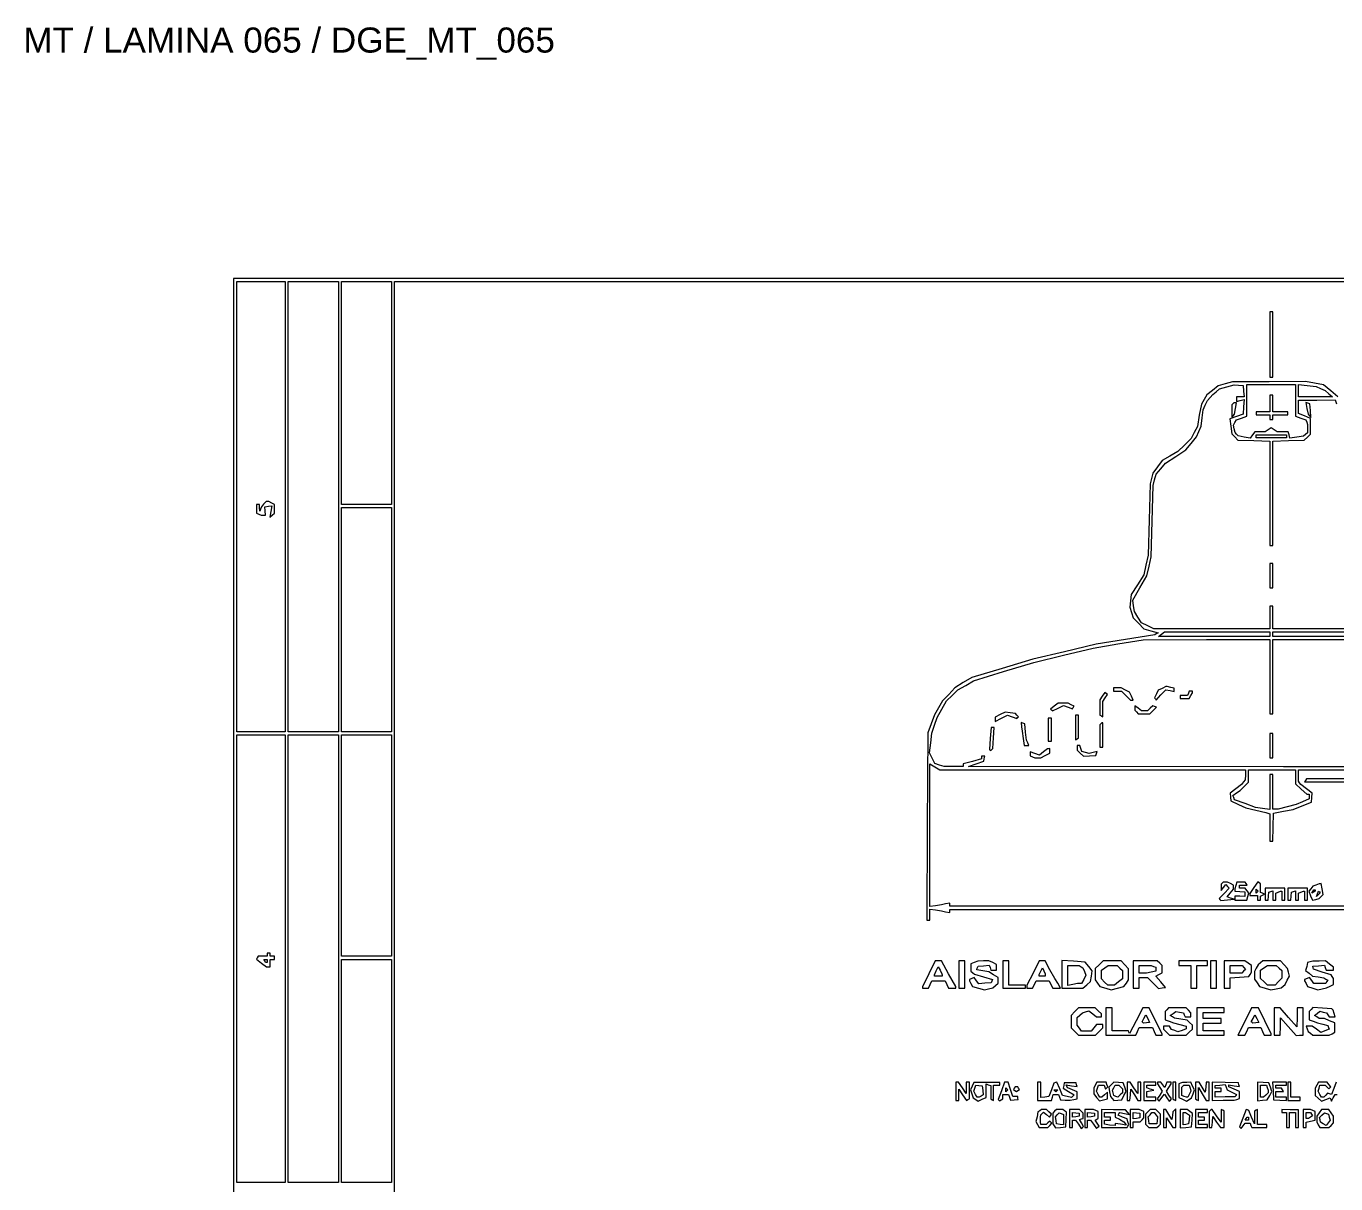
# Paper-space layout 'AN-07-DGE-065' of a CAD drawing. Header units: metres, sheet in millimetres. Extents: x 12 to 193, y 4 to 291.
# Drawn here: x 12.2 to 121.9, y 194.3 to 291.3 of the extents above; entities that cross this region are included whole.
import ezdxf

# ---------------------------------------------------------------- set-up
doc = ezdxf.new("R2010")
doc.units = ezdxf.units.M
doc.layers.add('DGE_CONTORNOS', color=7, linetype='Continuous', lineweight=0)
doc.layers.add('DGE_DATOS', color=7, linetype='Continuous', lineweight=0)
doc.styles.add('DGE_ARIAL', font='arial.ttf')

# ---------------------------------------------------------------- blocks, each defined once
blk = doc.blocks.new('LP_REF_DGE_MT_065')
at = {"layer": 'DGE_CONTORNOS'}
for points in [[(29.61, 147.69), (29.61, 25.26), (111.34, 25.26), (193.06, 25.26), (193.06, 147.69), (193.06, 270.12), (111.34, 270.12), (29.61, 270.12)], [(33.93, 251), (33.93, 232.14), (31.9, 232.14), (29.87, 232.14), (29.87, 251), (29.87, 269.86), (31.9, 269.86), (33.93, 269.86)], [(38.38, 251), (38.38, 232.14), (36.28, 232.14), (34.18, 232.14), (34.18, 251), (34.18, 269.86), (36.28, 269.86), (38.38, 269.86)], [(42.82, 260.53), (42.82, 251.19), (40.72, 251.19), (38.63, 251.19), (38.63, 260.53), (38.63, 269.86), (40.72, 269.86), (42.82, 269.86)], [(192.81, 164.01), (192.81, 58.15), (117.94, 58.15), (43.07, 58.15), (43.07, 164.01), (43.07, 269.86), (117.94, 269.86), (192.81, 269.86)], [(116.35, 264.59), (116.35, 261.86), (116.48, 261.86), (116.61, 261.86), (116.61, 264.59), (116.61, 267.32), (116.48, 267.32), (116.35, 267.32)], [(118.51, 259.9), (118.51, 258.58), (118.95, 258.43), (119.38, 258.29), (119.45, 258.1), (119.53, 257.9), (119.53, 257.55), (119.53, 257.19), (119.36, 257.05), (119.19, 256.91), (118.61, 256.83), (118.04, 256.75), (117.97, 257.02), (117.9, 257.29), (117.44, 257.29), (116.98, 257.29), (116.73, 257.45), (116.48, 257.6), (116.23, 257.45), (115.98, 257.29), (115.54, 257.29), (115.1, 257.29), (114.91, 257.02), (114.72, 256.75), (114.21, 256.84), (113.7, 256.93), (113.58, 257.08), (113.47, 257.22), (113.39, 257.53), (113.32, 257.84), (113.44, 258.06), (113.56, 258.28), (114, 258.43), (114.45, 258.58), (114.45, 259.9), (114.45, 261.23), (116.48, 261.23), (118.51, 261.23)], [(120.61, 260.9), (120.99, 260.73), (121.31, 260.47), (121.62, 260.21), (120.19, 260.21), (118.77, 260.21), (118.77, 260.73), (118.77, 261.25), (119.5, 261.16), (120.23, 261.07)], [(116.35, 259.64), (116.35, 258.94), (115.78, 258.94), (115.21, 258.94), (115.21, 258.81), (115.21, 258.69), (115.78, 258.69), (116.35, 258.69), (116.35, 258.49), (116.35, 258.3), (116.48, 258.3), (116.61, 258.3), (116.61, 258.49), (116.61, 258.69), (117.24, 258.69), (117.88, 258.69), (117.88, 258.81), (117.88, 258.94), (117.24, 258.94), (116.61, 258.94), (116.61, 259.64), (116.61, 260.34), (116.48, 260.34), (116.35, 260.34)], [(113.26, 259.62), (113.18, 259.53), (113.18, 259.02), (113.18, 258.51), (113.29, 258.63), (113.4, 258.75), (113.49, 259.22), (113.57, 259.7), (113.46, 259.7), (113.35, 259.7)], [(119.47, 259.24), (119.56, 258.75), (119.68, 258.62), (119.8, 258.49), (119.76, 259.06), (119.72, 259.62), (119.55, 259.67), (119.38, 259.73)], [(117.75, 256.91), (117.75, 256.78), (116.48, 256.78), (115.21, 256.78), (115.21, 256.91), (115.21, 257.03), (116.48, 257.03), (117.75, 257.03)], [(32.12, 251.22), (31.93, 251), (31.86, 250.81), (31.79, 250.62), (31.78, 250.91), (31.77, 251.19), (31.64, 251.19), (31.52, 251.19), (31.52, 250.82), (31.52, 250.46), (31.72, 250.38), (31.92, 250.3), (32.1, 250.3), (32.29, 250.3), (32.25, 250.65), (32.22, 251), (32.52, 251.04), (32.82, 251.09), (32.73, 250.61), (32.64, 250.13), (32.84, 250.29), (33.04, 250.46), (33.04, 250.82), (33.04, 251.18), (32.8, 251.31), (32.55, 251.45), (32.43, 251.45), (32.32, 251.45)], [(42.82, 241.54), (42.82, 232.14), (40.72, 232.14), (38.63, 232.14), (38.63, 241.54), (38.63, 250.94), (40.72, 250.94), (42.82, 250.94)], [(116.35, 245.22), (116.35, 244.21), (116.48, 244.21), (116.61, 244.21), (116.61, 245.22), (116.61, 246.24), (116.48, 246.24), (116.35, 246.24)], [(116.35, 240.33), (116.35, 240.14), (111.69, 240.14), (107.03, 240.14), (107.28, 240.33), (107.53, 240.52), (111.94, 240.52), (116.35, 240.52)], [(125.68, 240.33), (125.93, 240.14), (121.27, 240.14), (116.61, 240.14), (116.61, 240.33), (116.61, 240.52), (121.02, 240.52), (125.43, 240.52)], [(103.27, 235.7), (103.27, 235.57), (103.6, 235.57), (103.93, 235.57), (104.31, 235.19), (104.69, 234.81), (104.8, 234.81), (104.92, 234.81), (104.77, 235.14), (104.62, 235.46), (104.27, 235.64), (103.92, 235.83), (103.6, 235.83), (103.27, 235.83)], [(107.34, 235.79), (107.02, 235.63), (106.87, 235.32), (106.72, 235.01), (106.78, 234.91), (106.84, 234.81), (107.25, 235.24), (107.66, 235.67), (108.01, 235.61), (108.35, 235.54), (108.35, 235.67), (108.35, 235.8), (108.07, 235.87), (107.78, 235.95), (107.72, 235.95), (107.65, 235.95)], [(102.33, 235.13), (102.13, 234.82), (102.13, 234.19), (102.13, 233.55), (102.26, 233.48), (102.38, 233.4), (102.38, 234.04), (102.38, 234.69), (102.58, 234.99), (102.78, 235.29), (102.66, 235.37), (102.54, 235.44)], [(109.54, 235.38), (109.47, 235.19), (109.16, 235.19), (108.86, 235.19), (108.86, 235.06), (108.86, 234.94), (109.24, 234.94), (109.61, 234.94), (109.74, 235.18), (109.88, 235.43), (109.88, 235.5), (109.88, 235.57), (109.75, 235.57), (109.61, 235.57)], [(93.78, 233.59), (93.37, 233.38), (93.37, 233.2), (93.37, 233.03), (93.89, 233.29), (94.41, 233.56), (94.8, 233.42), (95.19, 233.28), (95.25, 233.35), (95.32, 233.42), (95.19, 233.55), (95.06, 233.68), (94.63, 233.74), (94.19, 233.8)], [(98.32, 234.31), (98.01, 234.06), (98.08, 233.99), (98.16, 233.91), (98.63, 234.13), (99.09, 234.35), (99.47, 234.21), (99.84, 234.07), (99.91, 234.18), (99.98, 234.29), (99.73, 234.42), (99.48, 234.56), (99.06, 234.55), (98.64, 234.55)], [(105.05, 234.14), (105.05, 233.97), (105.2, 233.82), (105.35, 233.67), (105.84, 233.67), (106.32, 233.67), (106.6, 233.94), (106.88, 234.22), (106.72, 234.27), (106.56, 234.33), (106.33, 234.12), (106.11, 233.92), (105.86, 233.92), (105.61, 233.92), (105.33, 234.12), (105.05, 234.32)], [(92.95, 231.6), (92.88, 230.68), (92.93, 230.63), (92.99, 230.58), (93.08, 230.67), (93.17, 230.76), (93.22, 231.64), (93.27, 232.52), (93.14, 232.52), (93.02, 232.52)], [(95.58, 232.56), (95.64, 232.21), (95.72, 231.6), (95.79, 231), (95.99, 231), (96.19, 231), (96.1, 231.22), (96, 231.44), (95.92, 232.13), (95.84, 232.82), (95.69, 232.87), (95.53, 232.92)], [(97.81, 232.33), (97.81, 231.38), (97.94, 231.38), (98.07, 231.38), (98.07, 232.33), (98.07, 233.29), (97.94, 233.29), (97.81, 233.29)], [(100.1, 232.52), (100.1, 231.49), (100.22, 231.57), (100.35, 231.65), (100.35, 232.59), (100.35, 233.54), (100.22, 233.54), (100.1, 233.54)], [(102.21, 232.82), (102.13, 232.73), (102.13, 231.8), (102.13, 230.87), (102.26, 230.87), (102.38, 230.87), (102.38, 231.89), (102.38, 232.9), (102.34, 232.9), (102.3, 232.9)], [(33.93, 213.16), (33.93, 194.42), (31.9, 194.42), (29.87, 194.42), (29.87, 213.16), (29.87, 231.89), (31.9, 231.89), (33.93, 231.89)], [(38.38, 213.16), (38.38, 194.42), (36.28, 194.42), (34.18, 194.42), (34.18, 213.16), (34.18, 231.89), (36.28, 231.89), (38.38, 231.89)], [(42.82, 222.62), (42.82, 213.35), (40.72, 213.35), (38.63, 213.35), (38.63, 222.62), (38.63, 231.89), (40.72, 231.89), (42.82, 231.89)], [(116.35, 231), (116.35, 229.98), (116.48, 229.98), (116.61, 229.98), (116.61, 231), (116.61, 232.02), (116.48, 232.02), (116.35, 232.02)], [(97.41, 230.47), (97.07, 230.2), (96.68, 230.34), (96.29, 230.48), (96.29, 230.31), (96.29, 230.14), (96.49, 230.06), (96.69, 229.98), (96.94, 229.98), (97.19, 229.98), (97.56, 230.18), (97.94, 230.37), (97.94, 230.56), (97.94, 230.75), (97.84, 230.74), (97.75, 230.73)], [(100.22, 230.81), (100.22, 230.62), (100.49, 230.36), (100.75, 230.1), (101.27, 230.13), (101.79, 230.17), (101.85, 230.34), (101.9, 230.5), (101.57, 230.42), (101.24, 230.34), (100.93, 230.41), (100.62, 230.49), (100.54, 230.75), (100.46, 231), (100.34, 231), (100.22, 231)], [(118.51, 228.38), (118.51, 227.79), (118.98, 227.36), (119.45, 226.94), (119.55, 226.94), (119.66, 226.94), (119.66, 226.74), (119.66, 226.54), (119.11, 226.3), (118.56, 226.06), (117.81, 225.86), (117.06, 225.67), (116.83, 225.67), (116.61, 225.67), (116.61, 227.13), (116.61, 228.59), (116.48, 228.59), (116.35, 228.59), (116.35, 227.11), (116.35, 225.64), (115.76, 225.73), (115.16, 225.81), (114.29, 226.14), (113.41, 226.46), (113.34, 226.64), (113.27, 226.82), (113.57, 227.03), (113.88, 227.24), (114.23, 227.59), (114.58, 227.93), (114.58, 228.45), (114.58, 228.97), (116.54, 228.97), (118.51, 228.97)], [(112.37, 219.48), (112.29, 219.4), (112.29, 219.14), (112.3, 218.87), (112.48, 219.12), (112.67, 219.36), (112.82, 219.21), (112.97, 219.06), (112.55, 218.62), (112.12, 218.18), (112.19, 218.1), (112.26, 218.03), (112.82, 218.08), (113.37, 218.13), (113.08, 218.23), (112.8, 218.33), (113.05, 218.65), (113.31, 218.97), (113.31, 219.14), (113.31, 219.31), (113.06, 219.44), (112.81, 219.57), (112.64, 219.57), (112.46, 219.57)], [(113.51, 219.28), (113.44, 219), (113.43, 218.91), (113.43, 218.82), (113.84, 218.78), (114.26, 218.74), (114.26, 218.55), (114.26, 218.36), (113.84, 218.38), (113.43, 218.4), (113.43, 218.22), (113.43, 218.05), (113.94, 218.05), (114.44, 218.05), (114.52, 218.36), (114.6, 218.68), (114.45, 218.87), (114.29, 219.06), (114.05, 219.06), (113.81, 219.06), (113.81, 219.19), (113.81, 219.32), (114.14, 219.32), (114.46, 219.32), (114.38, 219.44), (114.31, 219.57), (113.95, 219.57), (113.59, 219.57)], [(115.03, 219.1), (114.7, 218.62), (114.7, 218.52), (114.7, 218.43), (115.02, 218.43), (115.34, 218.43), (115.34, 218.24), (115.34, 218.05), (115.46, 218.05), (115.59, 218.05), (115.59, 218.22), (115.59, 218.4), (115.75, 218.48), (115.91, 218.55), (115.75, 218.63), (115.59, 218.7), (115.59, 219.06), (115.59, 219.43), (115.47, 219.5), (115.35, 219.58)], [(120.22, 219.32), (119.96, 219.22), (119.79, 219.01), (119.62, 218.81), (119.78, 218.42), (119.94, 218.04), (120.21, 218.12), (120.48, 218.2), (120.66, 218.37), (120.83, 218.53), (120.75, 218.99), (120.66, 219.44), (120.57, 219.43), (120.48, 219.43)], [(115.29, 218.72), (115.21, 218.64), (115.21, 218.81), (115.21, 218.98), (115.29, 218.89), (115.38, 218.81)], [(115.97, 218.55), (115.97, 218.05), (116.09, 218.05), (116.21, 218.05), (116.25, 218.38), (116.29, 218.72), (116.45, 218.78), (116.61, 218.83), (116.61, 218.44), (116.61, 218.05), (116.73, 218.05), (116.86, 218.05), (116.86, 218.35), (116.86, 218.65), (117.06, 218.73), (117.26, 218.81), (117.32, 218.81), (117.37, 218.81), (117.37, 218.43), (117.37, 218.05), (117.5, 218.05), (117.62, 218.05), (117.62, 218.55), (117.62, 219.06), (116.8, 219.06), (115.97, 219.06)], [(117.88, 218.55), (117.88, 218.05), (118, 218.05), (118.11, 218.05), (118.15, 218.38), (118.19, 218.72), (118.35, 218.78), (118.51, 218.83), (118.51, 218.44), (118.51, 218.05), (118.64, 218.05), (118.77, 218.05), (118.77, 218.35), (118.77, 218.65), (118.97, 218.73), (119.17, 218.81), (119.22, 218.81), (119.27, 218.81), (119.27, 218.43), (119.27, 218.05), (119.4, 218.05), (119.53, 218.05), (119.53, 218.55), (119.53, 219.06), (118.7, 219.06), (117.88, 219.06)], [(120.16, 218.88), (120.16, 218.82), (120.02, 218.73), (119.87, 218.64), (119.96, 218.79), (120.05, 218.93), (120.11, 218.93), (120.16, 218.93)], [(120.43, 218.52), (120.28, 218.36), (120.36, 218.59), (120.45, 218.82), (120.52, 218.75), (120.59, 218.68)], [(32.41, 213.47), (32.41, 213.35), (32.03, 213.35), (31.66, 213.35), (31.59, 213.23), (31.51, 213.11), (31.94, 212.78), (32.37, 212.46), (32.51, 212.46), (32.66, 212.46), (32.66, 212.77), (32.66, 213.09), (32.85, 213.09), (33.04, 213.09), (33.04, 213.22), (33.04, 213.35), (32.85, 213.35), (32.66, 213.35), (32.66, 213.47), (32.66, 213.6), (32.53, 213.6), (32.41, 213.6)], [(32.41, 212.97), (32.41, 212.84), (32.35, 212.84), (32.29, 212.84), (32.22, 212.97), (32.14, 213.09), (32.27, 213.09), (32.41, 213.09)], [(42.82, 203.76), (42.82, 194.42), (40.72, 194.42), (38.63, 194.42), (38.63, 203.76), (38.63, 213.09), (40.72, 213.09), (42.82, 213.09)], [(87.81, 211.88), (87.27, 210.8), (87.27, 210.74), (87.27, 210.68), (87.53, 210.68), (87.78, 210.68), (87.93, 211), (88.07, 211.31), (88.63, 211.31), (89.18, 211.31), (89.33, 211), (89.47, 210.68), (89.77, 210.68), (90.06, 210.68), (90.06, 210.74), (90.06, 210.81), (89.46, 211.88), (88.86, 212.96), (88.6, 212.96), (88.34, 212.97)], [(90.32, 211.82), (90.32, 210.68), (90.57, 210.68), (90.83, 210.68), (90.83, 211.82), (90.83, 212.97), (90.57, 212.97), (90.32, 212.97)], [(91.62, 212.83), (91.33, 212.72), (91.33, 212.41), (91.33, 212.11), (91.49, 211.98), (91.65, 211.85), (92.39, 211.63), (93.13, 211.42), (93.08, 211.27), (93.03, 211.12), (92.51, 211.09), (91.99, 211.05), (91.81, 211.31), (91.62, 211.57), (91.42, 211.49), (91.21, 211.41), (91.21, 211.36), (91.21, 211.3), (91.34, 211.06), (91.47, 210.81), (91.97, 210.68), (92.47, 210.54), (92.82, 210.63), (93.18, 210.71), (93.4, 210.91), (93.62, 211.1), (93.62, 211.34), (93.62, 211.57), (93.23, 211.81), (92.84, 212.05), (92.33, 212.13), (91.82, 212.21), (91.87, 212.36), (91.93, 212.52), (92.39, 212.56), (92.86, 212.6), (92.94, 212.4), (93.01, 212.2), (93.25, 212.2), (93.49, 212.2), (93.49, 212.44), (93.49, 212.67), (93.17, 212.82), (92.85, 212.97), (92.38, 212.96), (91.91, 212.95)], [(94, 211.82), (94, 210.68), (94.95, 210.68), (95.91, 210.68), (95.91, 210.81), (95.91, 210.93), (95.21, 210.93), (94.51, 210.93), (94.51, 211.95), (94.51, 212.97), (94.26, 212.97), (94, 212.97)], [(96.54, 211.95), (96.03, 210.94), (96.03, 210.81), (96.03, 210.68), (96.27, 210.68), (96.5, 210.68), (96.65, 211), (96.79, 211.31), (97.34, 211.31), (97.9, 211.31), (98.04, 211), (98.19, 210.68), (98.52, 210.68), (98.85, 210.68), (98.6, 211.09), (98.36, 211.5), (97.95, 212.23), (97.54, 212.97), (97.3, 212.97), (97.05, 212.97)], [(98.95, 211.84), (98.95, 210.68), (99.84, 210.68), (100.72, 210.68), (101.03, 210.96), (101.34, 211.25), (101.42, 211.7), (101.49, 212.14), (101.2, 212.51), (100.91, 212.87), (99.93, 212.94), (98.95, 213)], [(102.08, 212.65), (101.75, 212.34), (101.75, 211.86), (101.75, 211.37), (101.94, 211.09), (102.14, 210.81), (102.62, 210.67), (103.09, 210.53), (103.62, 210.67), (104.15, 210.81), (104.35, 211.09), (104.54, 211.37), (104.54, 211.83), (104.54, 212.29), (104.23, 212.63), (103.92, 212.97), (103.17, 212.97), (102.42, 212.97)], [(104.92, 211.82), (104.92, 210.68), (105.18, 210.68), (105.43, 210.68), (105.43, 211.12), (105.43, 211.57), (105.78, 211.57), (106.12, 211.57), (106.59, 211.11), (107.05, 210.66), (107.35, 210.7), (107.64, 210.74), (107.23, 211.21), (106.82, 211.68), (107.08, 211.82), (107.34, 211.96), (107.34, 212.26), (107.34, 212.57), (107.14, 212.77), (106.94, 212.97), (105.93, 212.97), (104.92, 212.97)], [(108.73, 212.77), (108.73, 212.58), (109.24, 212.58), (109.75, 212.58), (109.75, 211.63), (109.75, 210.68), (110, 210.68), (110.26, 210.68), (110.26, 211.63), (110.26, 212.58), (110.7, 212.58), (111.15, 212.58), (111.15, 212.77), (111.15, 212.97), (109.94, 212.97), (108.73, 212.97)], [(111.4, 211.82), (111.4, 210.68), (111.65, 210.68), (111.91, 210.68), (111.91, 211.82), (111.91, 212.97), (111.65, 212.97), (111.4, 212.97)], [(112.54, 211.82), (112.54, 210.68), (112.8, 210.68), (113.05, 210.68), (113.05, 211.11), (113.05, 211.54), (113.82, 211.59), (114.6, 211.65), (114.71, 211.83), (114.83, 212.01), (114.83, 212.29), (114.83, 212.57), (114.55, 212.77), (114.26, 212.97), (113.4, 212.97), (112.54, 212.97)], [(115.58, 212.8), (115.38, 212.65), (115.23, 212.37), (115.08, 212.09), (115.08, 211.76), (115.08, 211.43), (115.29, 211.12), (115.49, 210.81), (115.97, 210.68), (116.45, 210.55), (116.88, 210.63), (117.31, 210.71), (117.47, 210.85), (117.64, 210.98), (117.82, 211.34), (118.01, 211.69), (117.93, 212.01), (117.85, 212.32), (117.55, 212.64), (117.25, 212.97), (116.52, 212.96), (115.78, 212.96)], [(119.75, 212.88), (119.53, 212.82), (119.45, 212.49), (119.36, 212.16), (119.65, 211.93), (119.94, 211.69), (120.41, 211.62), (120.89, 211.54), (121.05, 211.44), (121.21, 211.34), (121.12, 211.2), (121.04, 211.06), (120.54, 211.06), (120.05, 211.06), (119.87, 211.32), (119.69, 211.57), (119.48, 211.49), (119.27, 211.41), (119.27, 211.36), (119.27, 211.3), (119.4, 211.06), (119.53, 210.83), (119.96, 210.68), (120.39, 210.54), (120.75, 210.62), (121.12, 210.7), (121.4, 210.84), (121.69, 210.98), (121.69, 211.24), (121.68, 211.5), (121.59, 211.65), (121.5, 211.79), (120.75, 212.03), (120.01, 212.27), (119.99, 212.39), (119.97, 212.52), (120.45, 212.56), (120.93, 212.6), (121, 212.4), (121.08, 212.2), (121.38, 212.2), (121.69, 212.2), (121.69, 212.32), (121.69, 212.44), (121.35, 212.7), (121.02, 212.97), (120.5, 212.95), (119.97, 212.94)], [(88.92, 211.79), (88.92, 211.7), (88.6, 211.7), (88.29, 211.7), (88.29, 211.75), (88.29, 211.81), (88.44, 212.14), (88.59, 212.47), (88.75, 212.18), (88.91, 211.89)], [(97.55, 211.79), (97.56, 211.7), (97.3, 211.7), (97.05, 211.7), (97.05, 211.77), (97.05, 211.84), (97.2, 212.11), (97.34, 212.39), (97.44, 212.14), (97.54, 211.89)], [(100.57, 212.48), (100.72, 212.39), (100.84, 212.07), (100.96, 211.76), (100.78, 211.41), (100.6, 211.06), (100.43, 211.06), (100.26, 211.06), (99.86, 210.98), (99.46, 210.9), (99.46, 211.74), (99.46, 212.58), (99.94, 212.58), (100.41, 212.58)], [(103.8, 212.37), (104.03, 212.16), (104.03, 211.81), (104.03, 211.46), (103.7, 211.2), (103.36, 210.93), (103.09, 210.93), (102.81, 210.93), (102.53, 211.19), (102.26, 211.45), (102.26, 211.82), (102.26, 212.19), (102.54, 212.39), (102.82, 212.58), (103.2, 212.58), (103.57, 212.58)], [(106.63, 212.51), (106.83, 212.43), (106.83, 212.27), (106.83, 212.11), (106.43, 212.03), (106.03, 211.95), (105.73, 211.95), (105.43, 211.95), (105.43, 212.27), (105.43, 212.58), (105.93, 212.58), (106.43, 212.58)], [(114.18, 212.42), (114.32, 212.25), (114.17, 212.1), (114.02, 211.95), (113.53, 211.95), (113.05, 211.95), (113.05, 212.27), (113.05, 212.58), (113.54, 212.58), (114.04, 212.58)], [(117.14, 212.37), (117.37, 212.16), (117.37, 211.84), (117.37, 211.52), (117.09, 211.23), (116.82, 210.93), (116.5, 210.93), (116.18, 210.93), (115.89, 211.21), (115.59, 211.49), (115.59, 211.84), (115.59, 212.19), (115.87, 212.39), (116.16, 212.58), (116.53, 212.58), (116.9, 212.58)], [(100.03, 208.72), (99.72, 208.4), (99.72, 207.89), (99.72, 207.37), (100.03, 207.05), (100.34, 206.74), (101.05, 206.74), (101.76, 206.74), (102.07, 207.05), (102.38, 207.37), (102.38, 207.5), (102.38, 207.63), (102.12, 207.63), (101.85, 207.63), (101.63, 207.36), (101.41, 207.08), (101, 207.08), (100.6, 207.08), (100.42, 207.32), (100.23, 207.57), (100.23, 207.9), (100.22, 208.23), (100.45, 208.42), (100.67, 208.62), (100.93, 208.7), (101.2, 208.78), (101.53, 208.52), (101.85, 208.27), (102.05, 208.27), (102.26, 208.27), (102.26, 208.39), (102.26, 208.52), (102, 208.77), (101.75, 209.03), (101.04, 209.03), (100.34, 209.03)], [(102.64, 207.89), (102.64, 206.74), (103.89, 206.74), (105.14, 206.74), (105.28, 207.06), (105.43, 207.38), (105.98, 207.38), (106.53, 207.38), (106.68, 207.06), (106.82, 206.74), (107.08, 206.74), (107.34, 206.74), (107.34, 206.8), (107.34, 206.87), (106.8, 207.95), (106.26, 209.03), (106, 209.03), (105.74, 209.03), (105.17, 207.95), (104.61, 206.88), (104.56, 207), (104.52, 207.12), (103.83, 207.12), (103.15, 207.12), (103.15, 208.08), (103.15, 209.03), (102.89, 209.03), (102.64, 209.03)], [(106.05, 207.78), (105.79, 207.74), (105.73, 207.8), (105.66, 207.86), (105.82, 208.15), (105.97, 208.44), (106.14, 208.13), (106.3, 207.82)], [(107.74, 208.88), (107.59, 208.72), (107.59, 208.38), (107.59, 208.04), (107.94, 207.91), (108.29, 207.77), (108.83, 207.63), (109.37, 207.49), (109.37, 207.38), (109.37, 207.27), (109.02, 207.15), (108.67, 207.03), (108.4, 207.13), (108.12, 207.23), (108.04, 207.37), (107.96, 207.5), (107.71, 207.5), (107.46, 207.5), (107.46, 207.38), (107.46, 207.25), (107.72, 207), (107.97, 206.74), (108.67, 206.74), (109.37, 206.74), (109.62, 207), (109.88, 207.25), (109.88, 207.42), (109.88, 207.59), (109.65, 207.8), (109.43, 208), (108.91, 208.08), (108.39, 208.17), (108.21, 208.28), (108.03, 208.4), (108.26, 208.57), (108.48, 208.74), (108.81, 208.68), (109.14, 208.61), (109.2, 208.44), (109.27, 208.27), (109.51, 208.27), (109.75, 208.27), (109.75, 208.45), (109.75, 208.63), (109.55, 208.83), (109.35, 209.03), (108.62, 209.03), (107.89, 209.03)], [(110.26, 207.89), (110.26, 206.74), (111.4, 206.74), (112.54, 206.74), (112.54, 206.93), (112.54, 207.12), (111.65, 207.12), (110.77, 207.12), (110.77, 207.44), (110.77, 207.76), (111.53, 207.76), (112.29, 207.76), (112.29, 207.95), (112.29, 208.14), (111.53, 208.14), (110.77, 208.14), (110.77, 208.39), (110.77, 208.65), (111.65, 208.65), (112.54, 208.65), (112.54, 208.84), (112.54, 209.03), (111.4, 209.03), (110.26, 209.03)], [(114.26, 207.89), (113.68, 206.74), (113.98, 206.74), (114.28, 206.74), (114.43, 207.06), (114.57, 207.38), (115.08, 207.38), (115.6, 207.38), (115.74, 207.06), (115.89, 206.74), (116.18, 206.74), (116.48, 206.74), (116.48, 206.8), (116.48, 206.87), (115.94, 207.95), (115.41, 209.03), (115.12, 209.03), (114.83, 209.03)], [(115.19, 207.78), (114.93, 207.74), (114.87, 207.8), (114.81, 207.86), (114.96, 208.15), (115.11, 208.44), (115.28, 208.13), (115.45, 207.82)], [(116.73, 207.89), (116.73, 206.74), (116.99, 206.74), (117.24, 206.74), (117.25, 207.47), (117.25, 208.2), (117.91, 207.47), (118.58, 206.73), (118.86, 206.74), (119.15, 206.74), (119.15, 207.89), (119.15, 209.03), (118.89, 209.03), (118.64, 209.03), (118.64, 208.23), (118.63, 207.44), (117.93, 208.23), (117.22, 209.03), (116.98, 209.03), (116.73, 209.03)], [(119.81, 208.89), (119.66, 208.72), (119.66, 208.38), (119.66, 208.04), (120, 207.91), (120.35, 207.77), (120.79, 207.66), (121.23, 207.56), (121.28, 207.4), (121.33, 207.25), (120.97, 207.12), (120.62, 206.98), (120.27, 207.24), (119.92, 207.5), (119.66, 207.5), (119.41, 207.5), (119.49, 207.28), (119.56, 207.06), (119.76, 206.9), (119.96, 206.74), (120.64, 206.74), (121.32, 206.74), (121.57, 206.87), (121.81, 207), (121.81, 207.39), (121.81, 207.77), (121.37, 207.96), (120.93, 208.14), (120.71, 208.14), (120.48, 208.14), (120.29, 208.27), (120.1, 208.4), (120.33, 208.57), (120.56, 208.75), (120.84, 208.68), (121.12, 208.61), (121.22, 208.44), (121.32, 208.27), (121.58, 208.27), (121.83, 208.27), (121.74, 208.55), (121.66, 208.84), (121.6, 208.9), (121.55, 208.95), (120.76, 209), (119.97, 209.05)], [(90.06, 202.04), (90.06, 201.28), (90.19, 201.28), (90.32, 201.28), (90.32, 201.76), (90.32, 202.23), (90.64, 201.75), (90.97, 201.27), (91.09, 201.35), (91.21, 201.42), (91.21, 202.11), (91.21, 202.81), (91.08, 202.81), (90.95, 202.81), (90.95, 202.33), (90.95, 201.86), (90.63, 202.33), (90.31, 202.81), (90.19, 202.81), (90.06, 202.81)], [(91.43, 202.47), (91.29, 202.16), (91.41, 201.83), (91.52, 201.5), (91.74, 201.36), (91.95, 201.23), (92.28, 201.38), (92.6, 201.53), (92.6, 202.1), (92.6, 202.67), (92.79, 202.6), (92.99, 202.52), (92.99, 201.97), (92.99, 201.42), (93.11, 201.34), (93.24, 201.27), (93.24, 201.91), (93.24, 202.55), (93.49, 202.55), (93.75, 202.55), (93.75, 202.67), (93.75, 202.79), (92.66, 202.79), (91.57, 202.78)], [(92.33, 202.12), (92.37, 201.75), (92.2, 201.65), (92.03, 201.54), (91.94, 201.54), (91.85, 201.54), (91.71, 201.79), (91.57, 202.05), (91.66, 202.31), (91.74, 202.57), (92.01, 202.53), (92.29, 202.49)], [(93.89, 202.09), (93.61, 201.37), (93.67, 201.31), (93.73, 201.26), (93.87, 201.34), (94, 201.42), (94, 201.61), (94, 201.79), (94.25, 201.79), (94.49, 201.79), (94.57, 201.54), (94.65, 201.3), (94.96, 201.32), (95.28, 201.35), (95.27, 201.47), (95.27, 201.6), (95.05, 201.6), (94.84, 201.6), (94.65, 202.2), (94.46, 202.81), (94.31, 202.81), (94.16, 202.81)], [(94.34, 202.09), (94.26, 202), (94.26, 202.17), (94.26, 202.34), (94.34, 202.25), (94.42, 202.17)], [(94.96, 202.31), (94.89, 202.19), (95.02, 202.11), (95.14, 202.03), (95.27, 202.11), (95.4, 202.19), (95.33, 202.31), (95.26, 202.42), (95.14, 202.42), (95.03, 202.42)], [(96.92, 202.04), (96.92, 201.28), (97.51, 201.28), (98.09, 201.28), (98.16, 201.54), (98.22, 201.79), (98.45, 201.79), (98.68, 201.79), (98.76, 201.56), (98.83, 201.32), (99.24, 201.31), (99.65, 201.3), (99.94, 201.36), (100.22, 201.41), (100.22, 201.71), (100.22, 202.01), (99.84, 202.17), (99.46, 202.33), (99.38, 202.46), (99.3, 202.59), (99.77, 202.51), (100.24, 202.44), (100.19, 202.59), (100.14, 202.74), (99.64, 202.74), (99.15, 202.74), (99.11, 202.52), (99.06, 202.3), (99.52, 202.03), (99.99, 201.75), (99.88, 201.64), (99.76, 201.53), (99.39, 201.61), (99.01, 201.68), (98.78, 202.25), (98.54, 202.82), (98.41, 202.77), (98.29, 202.73), (98.08, 202.16), (97.87, 201.6), (97.52, 201.56), (97.18, 201.52), (97.18, 202.16), (97.18, 202.81), (97.05, 202.81), (96.92, 202.81)], [(98.53, 202.09), (98.45, 202), (98.36, 202.09), (98.28, 202.17), (98.45, 202.17), (98.62, 202.17)], [(101.75, 202.56), (101.62, 202.31), (101.62, 202.07), (101.62, 201.82), (101.85, 201.53), (102.09, 201.24), (102.43, 201.33), (102.76, 201.41), (102.76, 201.68), (102.76, 201.96), (102.53, 201.75), (102.3, 201.54), (102.22, 201.54), (102.14, 201.54), (102, 201.79), (101.86, 202.05), (101.94, 202.3), (102.02, 202.55), (102.25, 202.55), (102.49, 202.55), (102.55, 202.39), (102.6, 202.23), (102.7, 202.32), (102.8, 202.41), (102.72, 202.61), (102.65, 202.81), (102.26, 202.81), (101.88, 202.81)], [(103.09, 202.6), (102.87, 202.38), (102.94, 202), (103.02, 201.62), (103.17, 201.45), (103.31, 201.27), (103.64, 201.31), (103.96, 201.34), (104.15, 201.69), (104.34, 202.03), (104.22, 202.38), (104.09, 202.74), (103.7, 202.78), (103.3, 202.82)], [(103.88, 202.4), (104.03, 202.25), (104.03, 202.09), (104.03, 201.93), (103.84, 201.74), (103.65, 201.55), (103.47, 201.61), (103.3, 201.68), (103.24, 201.91), (103.18, 202.13), (103.3, 202.34), (103.41, 202.55), (103.57, 202.55), (103.73, 202.55)], [(104.42, 202.04), (104.42, 201.28), (104.53, 201.28), (104.65, 201.28), (104.69, 201.76), (104.73, 202.23), (105.03, 201.76), (105.32, 201.28), (105.44, 201.28), (105.56, 201.28), (105.56, 202.04), (105.56, 202.81), (105.43, 202.81), (105.3, 202.81), (105.3, 202.33), (105.3, 201.86), (104.98, 202.33), (104.66, 202.81), (104.54, 202.81), (104.42, 202.81)], [(105.81, 202.04), (105.81, 201.28), (106.32, 201.28), (106.83, 201.28), (106.83, 201.41), (106.83, 201.54), (106.45, 201.54), (106.07, 201.54), (106.07, 201.78), (106.07, 202.03), (106.35, 202.08), (106.64, 202.14), (106.35, 202.23), (106.07, 202.33), (106.07, 202.44), (106.07, 202.55), (106.45, 202.55), (106.83, 202.55), (106.83, 202.68), (106.83, 202.81), (106.32, 202.81), (105.81, 202.81)], [(106.96, 202.74), (106.96, 202.67), (107.15, 202.36), (107.35, 202.06), (107.14, 201.73), (106.92, 201.4), (107.01, 201.31), (107.1, 201.22), (107.32, 201.52), (107.54, 201.81), (107.74, 201.51), (107.94, 201.22), (108.04, 201.31), (108.13, 201.4), (107.92, 201.73), (107.7, 202.06), (107.9, 202.36), (108.1, 202.67), (108.1, 202.74), (108.1, 202.81), (107.92, 202.81), (107.74, 202.81), (107.66, 202.58), (107.57, 202.36), (107.41, 202.58), (107.24, 202.81), (107.1, 202.81), (106.96, 202.81)], [(108.23, 202.11), (108.23, 201.42), (108.35, 201.34), (108.48, 201.27), (108.48, 202.04), (108.48, 202.81), (108.35, 202.81), (108.23, 202.81)], [(108.89, 202.72), (108.73, 202.66), (108.73, 202.09), (108.73, 201.53), (109.06, 201.38), (109.39, 201.23), (109.6, 201.36), (109.81, 201.5), (109.93, 201.83), (110.05, 202.16), (109.9, 202.48), (109.75, 202.81), (109.4, 202.79), (109.05, 202.78)], [(109.68, 202.3), (109.76, 202.05), (109.62, 201.79), (109.49, 201.54), (109.44, 201.54), (109.39, 201.54), (109.19, 201.61), (108.99, 201.69), (108.99, 202.04), (108.99, 202.38), (109.07, 202.47), (109.16, 202.55), (109.38, 202.55), (109.61, 202.55)], [(110.13, 202.11), (110.13, 201.42), (110.26, 201.34), (110.38, 201.27), (110.39, 201.81), (110.39, 202.36), (110.71, 201.82), (111.03, 201.28), (111.15, 201.28), (111.27, 201.28), (111.27, 202.04), (111.27, 202.81), (111.15, 202.81), (111.04, 202.81), (111, 202.39), (110.96, 201.98), (110.71, 202.39), (110.46, 202.81), (110.29, 202.81), (110.13, 202.81)], [(111.53, 202.04), (111.53, 201.28), (112.45, 201.29), (113.37, 201.31), (113.59, 201.37), (113.81, 201.43), (113.81, 201.73), (113.81, 202.04), (113.37, 202.23), (112.92, 202.41), (112.92, 202.5), (112.92, 202.58), (113.38, 202.51), (113.83, 202.44), (113.78, 202.59), (113.73, 202.74), (112.63, 202.77), (111.53, 202.81)], [(113.18, 201.98), (113.57, 201.78), (113.51, 201.68), (113.45, 201.59), (112.62, 201.57), (111.78, 201.54), (111.78, 201.79), (111.78, 202.04), (112.04, 202.04), (112.29, 202.04), (112.29, 202.17), (112.29, 202.3), (112.04, 202.3), (111.78, 202.3), (111.78, 202.42), (111.78, 202.53), (112.19, 202.57), (112.61, 202.61), (112.7, 202.4), (112.78, 202.18)], [(115.34, 202.04), (115.34, 201.26), (115.75, 201.3), (116.15, 201.34), (116.35, 201.69), (116.54, 202.03), (116.41, 202.38), (116.29, 202.74), (115.81, 202.78), (115.34, 202.82)], [(116.15, 202.35), (116.23, 202.15), (116.23, 202.04), (116.23, 201.93), (116.03, 201.73), (115.83, 201.54), (115.71, 201.54), (115.59, 201.54), (115.59, 202.04), (115.59, 202.55), (115.83, 202.55), (116.07, 202.55)], [(116.63, 202.07), (116.67, 201.34), (117.21, 201.31), (117.75, 201.27), (117.75, 201.4), (117.75, 201.54), (117.31, 201.54), (116.86, 201.54), (116.86, 201.79), (116.86, 202.04), (117.19, 202.04), (117.51, 202.04), (117.43, 202.17), (117.35, 202.3), (117.11, 202.3), (116.86, 202.3), (116.86, 202.42), (116.86, 202.55), (117.31, 202.55), (117.75, 202.55), (117.75, 202.68), (117.75, 202.81), (117.17, 202.81), (116.59, 202.81)], [(117.88, 202.04), (117.88, 201.28), (118.39, 201.28), (118.89, 201.28), (118.89, 201.41), (118.89, 201.54), (118.51, 201.54), (118.13, 201.54), (118.13, 202.17), (118.13, 202.81), (118, 202.81), (117.88, 202.81)], [(97.1, 200.42), (96.95, 200.33), (96.87, 199.92), (96.78, 199.52), (96.92, 199.26), (97.06, 199), (97.42, 199), (97.78, 199), (97.94, 199.19), (98.1, 199.38), (98.02, 199.47), (97.93, 199.55), (97.78, 199.4), (97.63, 199.25), (97.4, 199.25), (97.18, 199.25), (97.16, 199.47), (97.15, 199.69), (97.17, 199.88), (97.2, 200.07), (97.31, 200.19), (97.42, 200.31), (97.67, 200.09), (97.91, 199.87), (97.99, 199.99), (98.07, 200.12), (97.87, 200.32), (97.67, 200.52), (97.45, 200.52), (97.24, 200.52)], [(98.34, 200.37), (98.19, 200.21), (98.19, 199.76), (98.2, 199.31), (98.3, 199.14), (98.41, 198.98), (98.84, 199.02), (99.27, 199.06), (99.31, 199.68), (99.35, 200.3), (99.18, 200.41), (99.02, 200.52), (98.76, 200.52), (98.5, 200.52)], [(99.08, 199.67), (99.08, 199.23), (98.8, 199.27), (98.51, 199.31), (98.47, 199.61), (98.43, 199.9), (98.57, 200.07), (98.72, 200.25), (98.9, 200.18), (99.08, 200.11)], [(99.59, 199.76), (99.59, 199), (99.72, 199), (99.84, 199), (99.84, 199.31), (99.84, 199.63), (99.96, 199.63), (100.08, 199.63), (100.33, 199.28), (100.58, 198.93), (100.67, 199.02), (100.75, 199.1), (100.6, 199.39), (100.44, 199.68), (100.59, 199.73), (100.73, 199.78), (100.73, 200), (100.73, 200.21), (100.58, 200.37), (100.43, 200.52), (100.01, 200.52), (99.59, 200.52)], [(100.41, 200.07), (100.41, 199.95), (100.13, 199.91), (99.84, 199.87), (99.84, 200.07), (99.84, 200.28), (100.13, 200.24), (100.41, 200.2)], [(100.86, 199.76), (100.86, 199), (100.99, 199), (101.11, 199), (101.11, 199.31), (101.11, 199.63), (101.23, 199.63), (101.35, 199.63), (101.6, 199.28), (101.85, 198.93), (101.96, 199.03), (102.06, 199.13), (101.9, 199.38), (101.75, 199.62), (101.88, 199.7), (102, 199.77), (102, 200.07), (102, 200.36), (101.8, 200.44), (101.6, 200.52), (101.23, 200.52), (100.86, 200.52)], [(101.68, 200.07), (101.68, 199.95), (101.4, 199.91), (101.11, 199.87), (101.11, 200.07), (101.11, 200.28), (101.4, 200.24), (101.68, 200.2)], [(102.26, 199.75), (102.26, 199), (103.33, 199.01), (104.41, 199.01), (104.48, 199.13), (104.56, 199.25), (104.48, 199.49), (104.41, 199.73), (104.03, 199.89), (103.66, 200.04), (103.73, 200.16), (103.8, 200.28), (104.2, 200.19), (104.6, 200.1), (104.45, 200.29), (104.29, 200.48), (103.27, 200.49), (102.26, 200.51)], [(103.4, 200.08), (103.4, 199.89), (103.77, 199.7), (104.15, 199.5), (104.24, 199.36), (104.33, 199.21), (103.86, 199.28), (103.4, 199.36), (103.4, 199.27), (103.4, 199.17), (102.95, 199.22), (102.51, 199.28), (102.51, 199.45), (102.51, 199.63), (102.76, 199.63), (103.02, 199.63), (103.02, 199.76), (103.02, 199.88), (102.76, 199.88), (102.51, 199.88), (102.51, 200.07), (102.51, 200.27), (102.95, 200.27), (103.4, 200.27)], [(104.67, 199.76), (104.67, 199), (104.8, 199), (104.92, 199), (104.92, 199.25), (104.92, 199.5), (105.22, 199.5), (105.51, 199.5), (105.66, 199.66), (105.81, 199.81), (105.81, 200.09), (105.81, 200.36), (105.61, 200.44), (105.41, 200.52), (105.04, 200.52), (104.67, 200.52)], [(105.49, 200.01), (105.49, 199.82), (105.21, 199.78), (104.92, 199.74), (104.92, 200.01), (104.92, 200.28), (105.21, 200.24), (105.49, 200.2)], [(106.14, 200.32), (105.94, 200.12), (105.94, 199.71), (105.94, 199.3), (106.09, 199.15), (106.24, 199), (106.57, 199), (106.9, 199), (107.06, 199.15), (107.21, 199.3), (107.21, 199.71), (107.21, 200.12), (107.01, 200.32), (106.81, 200.52), (106.57, 200.52), (106.34, 200.52)], [(106.82, 200.08), (106.97, 199.9), (106.93, 199.61), (106.89, 199.31), (106.57, 199.31), (106.26, 199.31), (106.22, 199.61), (106.17, 199.9), (106.33, 200.08), (106.48, 200.27), (106.57, 200.27), (106.67, 200.27)], [(107.46, 199.76), (107.46, 199), (107.59, 199), (107.72, 199), (107.72, 199.41), (107.72, 199.82), (107.99, 199.41), (108.25, 199), (108.36, 199), (108.48, 199), (108.48, 199.78), (108.48, 200.57), (108.36, 200.45), (108.25, 200.33), (108.2, 200.01), (108.16, 199.69), (107.91, 200.11), (107.66, 200.52), (107.56, 200.52), (107.46, 200.52)], [(108.86, 199.75), (108.86, 198.98), (109.34, 199.02), (109.81, 199.06), (109.85, 199.63), (109.89, 200.19), (109.67, 200.36), (109.45, 200.52), (109.15, 200.52), (108.86, 200.52)], [(109.47, 200.15), (109.64, 200.05), (109.6, 199.68), (109.56, 199.31), (109.34, 199.27), (109.11, 199.23), (109.11, 199.75), (109.11, 200.27), (109.21, 200.26), (109.3, 200.26)], [(110.13, 199.76), (110.13, 199), (110.64, 199), (111.15, 199), (111.15, 199.12), (111.15, 199.25), (110.77, 199.25), (110.38, 199.25), (110.38, 199.44), (110.38, 199.63), (110.64, 199.63), (110.89, 199.63), (110.89, 199.76), (110.89, 199.88), (110.64, 199.88), (110.38, 199.88), (110.38, 200.07), (110.38, 200.27), (110.77, 200.27), (111.15, 200.27), (111.15, 200.39), (111.15, 200.52), (110.64, 200.52), (110.13, 200.52)], [(111.36, 200.43), (111.27, 200.35), (111.27, 199.67), (111.27, 199), (111.39, 199), (111.51, 199), (111.55, 199.46), (111.59, 199.93), (111.91, 199.46), (112.23, 199), (112.38, 199), (112.54, 199), (112.54, 199.69), (112.54, 200.38), (112.42, 200.46), (112.29, 200.53), (112.29, 200), (112.29, 199.46), (111.91, 199.99), (111.53, 200.52), (111.48, 200.52), (111.44, 200.52)], [(114.1, 199.8), (113.82, 199.07), (113.89, 199), (113.96, 198.93), (114.12, 199.15), (114.29, 199.38), (114.5, 199.38), (114.71, 199.38), (114.78, 199.19), (114.86, 199), (115.48, 199), (116.1, 199), (116.1, 199.12), (116.1, 199.25), (115.72, 199.25), (115.34, 199.25), (115.34, 199.89), (115.34, 200.53), (115.21, 200.46), (115.08, 200.38), (115.08, 199.84), (115.07, 199.31), (114.84, 199.88), (114.61, 200.44), (114.5, 200.48), (114.38, 200.52)], [(114.58, 199.76), (114.58, 199.63), (114.44, 199.63), (114.31, 199.63), (114.38, 199.76), (114.46, 199.88), (114.52, 199.88), (114.58, 199.88)], [(117.37, 200.4), (117.37, 200.27), (117.56, 200.27), (117.75, 200.27), (117.75, 199.63), (117.75, 199), (117.88, 199), (118, 199), (118, 199.63), (118, 200.27), (118.26, 200.27), (118.51, 200.27), (118.51, 199.63), (118.51, 199), (118.64, 199), (118.77, 199), (118.77, 199.74), (118.77, 200.48), (118.07, 200.5), (117.37, 200.53)], [(119.15, 199.76), (119.15, 199), (119.27, 199), (119.4, 199), (119.4, 199.23), (119.4, 199.47), (119.78, 199.55), (120.16, 199.62), (120.16, 199.99), (120.16, 200.36), (119.96, 200.44), (119.76, 200.52), (119.45, 200.52), (119.15, 200.52)], [(119.85, 200.12), (119.94, 199.98), (119.77, 199.87), (119.59, 199.76), (119.5, 199.76), (119.4, 199.76), (119.4, 200.01), (119.4, 200.27), (119.58, 200.27), (119.77, 200.27)], [(120.49, 200.24), (120.29, 199.95), (120.29, 199.72), (120.29, 199.49), (120.42, 199.24), (120.55, 199), (120.92, 199), (121.29, 199), (121.49, 199.19), (121.69, 199.39), (121.69, 199.67), (121.69, 199.95), (121.49, 200.24), (121.29, 200.52), (120.99, 200.52), (120.69, 200.52)], [(121.34, 199.88), (121.41, 199.64), (121.24, 199.41), (121.07, 199.19), (120.84, 199.33), (120.61, 199.47), (120.57, 199.66), (120.53, 199.85), (120.73, 200.05), (120.93, 200.25), (121.11, 200.19), (121.28, 200.12)]]:
    blk.add_lwpolyline(points, close=True, dxfattribs=at)
for points in [[(122.05, 260.21), (121.46, 260.71), (120.86, 261.2), (120.11, 261.34), (119.35, 261.48), (116.3, 261.47), (113.24, 261.46), (112.63, 261.3), (112.03, 261.13), (111.55, 260.75), (111.08, 260.37), (110.86, 259.99), (110.63, 259.6), (110.46, 258.67), (110.3, 257.73), (110.04, 257.22), (109.78, 256.72), (109.22, 256.17), (108.67, 255.63), (108, 255.25), (107.34, 254.87), (106.95, 254.35), (106.57, 253.82), (106.46, 253.36), (106.34, 252.91), (106.26, 249.92), (106.17, 246.94), (105.99, 246.12), (105.8, 245.3), (105.28, 244.47), (104.76, 243.65), (104.7, 243.12), (104.64, 242.59), (104.79, 242.14), (104.93, 241.7), (105.38, 241.24), (105.82, 240.78), (106.41, 240.61), (107, 240.44), (106.86, 240.36), (106.73, 240.27), (104.27, 239.88), (101.81, 239.49), (99.17, 238.86), (96.52, 238.24), (93.96, 237.46), (91.4, 236.69), (90.7, 236.27), (90, 235.84), (89.48, 235.29), (88.95, 234.75), (88.62, 234.16), (88.29, 233.58), (88, 232.83), (87.72, 232.08), (87.68, 224.24), (87.64, 216.39), (87.77, 216.39), (87.91, 216.39), (87.91, 216.85), (87.91, 217.31), (88.38, 217.23), (88.86, 217.15), (89.21, 217.08), (89.56, 217.01), (89.56, 217.15), (89.56, 217.28), (116.42, 217.28), (143.28, 217.28)], [(126.15, 240.78), (121.38, 240.78), (116.61, 240.78), (116.61, 241.73), (116.61, 242.68), (116.48, 242.68), (116.35, 242.68), (116.35, 241.73), (116.35, 240.78), (111.5, 240.78), (106.65, 240.78), (106.14, 241.03), (105.62, 241.28), (105.32, 241.75), (105.02, 242.22), (104.95, 242.7), (104.89, 243.19), (105.48, 244.21), (106.07, 245.22), (106.25, 246.02), (106.43, 246.81), (106.51, 249.8), (106.6, 252.78), (106.72, 253.26), (106.84, 253.74), (107.24, 254.19), (107.64, 254.65), (108.49, 255.21), (109.34, 255.77), (109.79, 256.31), (110.23, 256.86), (110.42, 257.31), (110.61, 257.76), (110.7, 258.44), (110.79, 259.13), (110.96, 259.51), (111.13, 259.89), (111.37, 260.15), (111.6, 260.4), (111.88, 260.64), (112.16, 260.88), (112.77, 261.05), (113.37, 261.21), (113.75, 261.19), (114.13, 261.16), (114.17, 260.69), (114.21, 260.21), (113.88, 260.21), (113.56, 260.21), (113.56, 260.02), (113.56, 259.82), (113.88, 259.9), (114.21, 259.99), (114.17, 259.38), (114.13, 258.77), (113.58, 258.57), (113.02, 258.37), (113.1, 257.74), (113.17, 257.11), (113.43, 256.85), (113.69, 256.59), (115.02, 256.55), (116.35, 256.5), (116.35, 252.13), (116.35, 247.76), (116.48, 247.76), (116.61, 247.76), (116.61, 252.13), (116.61, 256.5), (117.93, 256.55), (119.25, 256.59), (119.52, 256.83), (119.78, 257.07), (119.78, 257.74), (119.78, 258.4), (119.27, 258.61), (118.77, 258.81), (118.77, 259.36), (118.77, 259.92), (120.29, 259.94), (121.82, 259.97), (121.95, 259.61)], [(143.9, 229.22), (117.52, 229.23), (91.14, 229.24), (91.78, 229.46), (92.41, 229.69), (92.45, 229.9), (92.5, 230.11), (92.36, 230.11), (92.22, 230.11), (92.22, 230), (92.22, 229.89), (91.46, 229.68), (90.7, 229.46), (90.7, 229.35), (90.7, 229.25), (89.91, 229.25), (89.11, 229.24), (88.71, 229.37), (88.31, 229.49), (88.09, 229.94), (87.88, 230.39), (87.97, 231.22), (88.06, 232.04), (88.28, 232.7), (88.51, 233.36), (88.9, 234.05), (89.29, 234.75), (89.77, 235.2), (90.25, 235.66), (90.9, 236.04), (91.54, 236.43), (94.07, 237.2), (96.6, 237.97), (99.08, 238.56), (101.56, 239.15), (103.65, 239.51), (105.75, 239.86), (111.05, 239.87), (116.35, 239.89), (116.35, 236.78), (116.35, 233.67), (116.48, 233.67), (116.61, 233.67), (116.61, 236.78), (116.61, 239.89), (121.76, 239.89), (126.92, 239.89)], [(132.24, 228.21), (119.42, 228.21), (119.34, 228.08), (119.26, 227.95), (132.16, 227.95)], [(143.28, 217.54), (116.42, 217.54), (89.56, 217.54), (89.56, 217.67), (89.56, 217.81), (89.21, 217.74), (88.86, 217.67), (88.38, 217.59), (87.91, 217.51), (87.91, 223.49), (87.91, 229.47), (88.32, 229.22), (88.73, 228.97), (101.53, 228.97), (114.32, 228.97), (114.32, 228.55), (114.31, 228.14), (114.16, 227.95), (114, 227.75), (113.52, 227.39), (113.04, 227.02), (113.08, 226.69), (113.11, 226.36), (113.73, 226.07), (114.34, 225.78), (115.19, 225.58), (116.04, 225.39), (116.19, 225.34), (116.35, 225.29), (116.35, 224.15), (116.35, 223), (116.48, 223), (116.6, 223), (116.63, 224.17), (116.67, 225.34), (117.5, 225.5), (118.32, 225.65), (119.08, 225.96), (119.85, 226.27), (119.88, 226.65), (119.92, 227.02), (119.44, 227.38), (118.96, 227.75), (118.86, 227.88), (118.77, 228.01), (118.77, 228.49), (118.77, 228.97), (131.41, 228.97)], [(121.92, 202.81), (121.72, 202.29), (121.52, 201.78), (121.36, 201.84), (121.2, 201.9), (121.05, 201.72), (120.89, 201.54), (120.79, 201.54), (120.68, 201.54), (120.54, 201.79), (120.4, 202.05), (120.48, 202.3), (120.56, 202.55), (120.78, 202.55), (121, 202.55), (121.15, 202.4), (121.3, 202.25), (121.39, 202.33), (121.47, 202.42), (121.31, 202.61), (121.15, 202.81), (120.79, 202.81), (120.43, 202.81), (120.29, 202.56), (120.16, 202.31), (120.16, 202.01), (120.16, 201.7), (120.42, 201.47), (120.68, 201.23), (121.05, 201.37), (121.42, 201.51), (121.47, 201.36), (121.52, 201.22), (121.67, 201.5), (121.82, 201.79), (121.99, 201.79)]]:
    blk.add_lwpolyline(points, dxfattribs=at)
at = {"layer": 'DGE_DATOS', "style": 'DGE_ARIAL'}
blk.add_text('MT / LAMINA 065 / DGE_MT_065', height=2.1, dxfattribs=at).set_placement((12, 289.04))

psp = doc.layouts.new('AN-07-DGE-065')

# ---------------------------------------------------------------- block references
at = {"layer": 'DGE_DATOS'}
psp.add_blockref('LP_REF_DGE_MT_065', (0, 0), dxfattribs=at)

doc.saveas('drawing.dxf')
